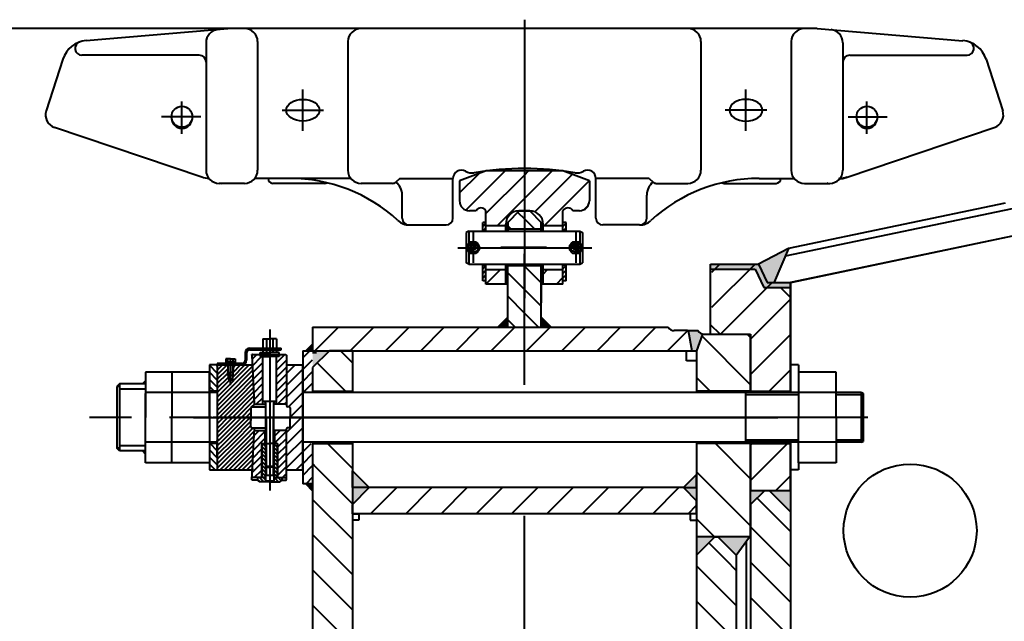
# Model space of a CAD drawing. Header units: millimetres. Extents: x 0 to 42000, y 0 to 29700.
# Drawn here: x 11625 to 13505, y 8863 to 10011 of the extents above; entities that cross this region are included whole.
import ezdxf

# ---------------------------------------------------------------- set-up
doc = ezdxf.new("R2010")
doc.units = ezdxf.units.MM
doc.header["$LTSCALE"] = 1000
for name, pattern in [('F', [0.75, 0.5, -0.25]), ('G', [2, 1.25, -0.25, 0.25, -0.25]), ('K', [2.5, 1.25, -0.25, 0.25, -0.25, 0.25, -0.25])]:
    doc.linetypes.add(name, pattern=pattern)
for name, color, linetype in [('01', 7, 'Continuous'), ('02', 1, 'Continuous'), ('04', 2, 'F'), ('05', 142, 'G'), ('07', 6, 'K'), ('08', 1, 'Continuous'), ('10', 1, 'Continuous')]:
    doc.layers.add(name, color=color, linetype=linetype)
doc.styles.get("Standard").update_dxf_attribs({"font": 'isocp', "width": 0.707, "bigfont": 'intecad.shx'})
doc.dimstyles.new('INTE', dxfattribs={"dimscale": 100, "dimtxt": 3.5, "dimasz": 3, "dimexe": 3, "dimexo": 0, "dimgap": 1, "dimtad": 1, "dimdec": 0, "dimdsep": 46, "dimtxsty": 'Standard', "dimcen": 0, "dimclrd": 1, "dimclre": 1, "dimclrt": 3, "dimaunit": 1, "dimadec": 0, "dimazin": 0, "dimtfac": 1, "dimtdec": 0, "dimtmove": 0, "dimatfit": 0, "dimfxl": 1, "dimarcsym": 0})

# ---------------------------------------------------------------- blocks, each defined once
blk = doc.blocks.new('*D667')
at = {"layer": '08', "color": 1, "lineweight": -2}
for p, q in [((14727.5, 19784.8), (4430.5, 19784.8)), ((4730.5, 19484.8), (4730.5, 7640.5)), ((14267, 7340.5), (4430.5, 7340.5))]:
    blk.add_line(p, q, dxfattribs=at)
at = {"layer": '08', "color": 1}
for points in [[(4680.5, 19484.8), (4780.5, 19484.8), (4730.5, 19784.8)], [(4680.5, 7640.5), (4780.5, 7640.5), (4730.5, 7340.5)]]:
    blk.add_solid(points, dxfattribs=at)
at = {"layer": 'DEFPOINTS', "color": 0}
for p in [(14727.5, 19784.8), (4730.5, 7340.5), (14267, 7340.5)]:
    blk.add_point(p, dxfattribs=at)
at = {"layer": '08', "color": 3, "insert": (4455.4, 13562.6), "char_height": 350, "attachment_point": 5, "rotation": 90}
blk.add_mtext('12444', dxfattribs=at)
blk = doc.blocks.new('*D669')
at = {"layer": '08', "color": 1, "lineweight": -2}
for p, q in [((12162.9, 9994.2), (10724.4, 9994.2)), ((11024.4, 9694.2), (11024.4, 7640.5)), ((11575.8, 7340.5), (10724.4, 7340.5))]:
    blk.add_line(p, q, dxfattribs=at)
at = {"layer": '08', "color": 1}
for points in [[(10974.4, 9694.2), (11074.4, 9694.2), (11024.4, 9994.2)], [(10974.4, 7640.5), (11074.4, 7640.5), (11024.4, 7340.5)]]:
    blk.add_solid(points, dxfattribs=at)
at = {"layer": 'DEFPOINTS', "color": 0}
for p in [(12162.9, 9994.2), (11024.4, 7340.5), (11575.8, 7340.5)]:
    blk.add_point(p, dxfattribs=at)
at = {"layer": '08', "color": 3, "insert": (10749.4, 8667.3), "char_height": 350, "attachment_point": 5, "rotation": 90}
blk.add_mtext('2654', dxfattribs=at)

msp = doc.modelspace()

# ---------------------------------------------------------------- hatches: boundary and pattern name
at = {"layer": '01', "linetype": 'Continuous'}
for points in [[(13052.3, 9509.7), (13036, 9544.7), (13092.8, 9574.2), (13065.3, 9510.2), (13096.9, 9509.7)], [(13036, 9544.7), (12944.3, 9544.7), (12944.3, 9534.7), (13029.6, 9534.7), (13045.9, 9499.7), (13096.8, 9499.7), (13096.8, 9509.7), (13052.3, 9509.7)]]:
    msp.add_hatch(color=7, dxfattribs=at).paths.add_polyline_path(points)
at = {"layer": '02'}
for points in [[(12556.8, 9443), (12556.8, 9424), (12537.8, 9424)], [(12620.8, 9443), (12620.8, 9424), (12639.8, 9424)], [(12184.3, 9392), (12171.3, 9379), (12184.3, 9379)], [(12184.3, 9112), (12171.3, 9125), (12184.3, 9125)]]:
    msp.add_hatch(color=256, dxfattribs=at).paths.add_polyline_path(points)
at = {"layer": '02', "linetype": 'Continuous'}
h = msp.add_hatch(color=1, dxfattribs=at)
edge = h.paths.add_edge_path()
edge.add_ellipse((12931.6, 9423.8), major_axis=(-9.19, -9.19), ratio=1, start_angle=-16.5154, end_angle=33.1688, ccw=False)
edge.add_line((12920.2, 9417.6), (12901.5, 9417.6))
edge.add_line((12901.5, 9417.6), (12908.3, 9379))
edge.add_line((12908.3, 9379), (12917.3, 9379))
edge.add_line((12917.3, 9379), (12928.9, 9411.1))
at = {"layer": '02'}
h = msp.add_hatch(color=256, dxfattribs=at)
h.paths.add_polyline_path([(12216.3, 9379), (12184.3, 9379), (12184.3, 9376), (12191.8, 9376), (12191.8, 9354.5)])
h.paths.add_polyline_path([(12191.8, 9376), (12184.3, 9376), (12184.3, 9347), (12191.8, 9354.5)])
at = {"layer": '02', "linetype": 'Continuous'}
for points in [[(11815.3, 9316), (11815.3, 9311), (11810.3, 9311)], [(11859.3, 9316), (11865.3, 9322), (11865.3, 9316)], [(11810.3, 9193), (11815.3, 9193), (11815.3, 9188)], [(11859.3, 9188), (11865.3, 9182), (11865.3, 9188)], [(12952.3, 9024), (12917.3, 9024), (12917.3, 8989)], [(12958.3, 9024), (12993.3, 8989), (13018.3, 9024)]]:
    msp.add_hatch(color=1, dxfattribs=at).paths.add_polyline_path(points)
at = {"layer": '02'}
h = msp.add_hatch(color=256, dxfattribs=at)
h.paths.add_polyline_path([(12260.3, 9150), (12260.3, 9118), (12292.3, 9118)])
h.paths.add_polyline_path([(12292.3, 9118), (12260.3, 9118), (12260.3, 9086)])
h = msp.add_hatch(color=256, dxfattribs=at)
h.paths.add_polyline_path([(12917.3, 9143), (12892.3, 9118), (12917.3, 9118)])
h.paths.add_polyline_path([(12917.3, 9118), (12892.3, 9118), (12917.3, 9093)])
at = {"layer": '07', "linetype": 'K'}
for points in [[(13036, 9544.7), (13092.8, 9574.2), (13065.3, 9510.2), (13096.8, 9509.7), (13096.8, 9509.7), (13052.3, 9509.7)], [(13029.6, 9534.7), (12944.3, 9534.7), (12944.3, 9544.7), (13036, 9544.7), (13052.3, 9509.7), (13096.8, 9509.7), (13096.8, 9499.7), (13045.9, 9499.7)]]:
    msp.add_hatch(color=6, dxfattribs=at).paths.add_polyline_path(points)
h = msp.add_hatch(color=6, dxfattribs=at)
h.paths.add_polyline_path([(13047.8, 9112.7), (13020.6, 9112.7), (13020.6, 9085.5)])
h.paths.add_polyline_path([(13055.8, 9112.7), (13096.8, 9071.7), (13096.8, 9112.7)])
at = {"layer": '10'}
h = msp.add_hatch(color=256, dxfattribs=at)
h.paths.add_polyline_path([(13055.8, 9112.7), (13096.8, 9112.7), (13096.8, 9071.7)])
h.paths.add_polyline_path([(13020.6, 9112.7), (13047.8, 9112.7), (13020.6, 9085.5)])

# ---------------------------------------------------------------- linework, layer by layer
for p, q in [((12515.8, 9722.4), (12464.8, 9703.4)), ((12661.8, 9722.4), (12515.8, 9722.4)), ((12712.8, 9703.4), (12661.8, 9722.4)), ((12464.8, 9703.4), (12464.8, 9665.4)), ((12712.8, 9703.4), (12712.8, 9665.4)), ((12496.3, 9646.4), (12483.8, 9646.4)), ((12515.3, 9607.7), (12515.3, 9646.4)), ((12599.3, 9646), (12578.3, 9646)), ((12598.8, 9646), (12578.8, 9646)), ((12662.3, 9607.7), (12662.3, 9646.4)), ((12693.8, 9646.4), (12681.3, 9646.4)), ((12482.8, 9607.7), (12694.8, 9607.7)), ((12515.3, 9623.9), (12509.3, 9623.9)), ((12509.3, 9607.7), (12509.3, 9623.9)), ((12515.3, 9607.7), (12515.3, 9623.9)), ((12553.3, 9617.4), (12515.3, 9617.4)), ((12553.3, 9607.7), (12553.3, 9621)), ((12624.3, 9607.7), (12624.3, 9621)), ((12662.3, 9617.4), (12624.3, 9617.4)), ((12662.3, 9607.7), (12662.3, 9623.9)), ((12668.3, 9623.9), (12662.3, 9623.9)), ((12668.3, 9607.7), (12668.3, 9623.9)), ((12482.8, 9544.2), (12694.8, 9544.2)), ((12509.3, 9512.4), (12509.3, 9544.2)), ((12515.3, 9506.4), (12515.3, 9544.2)), ((12515.3, 9512.4), (12515.3, 9544.2)), ((12515.3, 9534.4), (12553.3, 9534.4)), ((12553.3, 9506.4), (12553.3, 9544.2)), ((12624.3, 9506.4), (12624.3, 9544.2)), ((12624.3, 9534.4), (12662.3, 9534.4)), ((12662.3, 9506.4), (12662.3, 9544.2)), ((12662.3, 9512.4), (12662.3, 9544.2)), ((12668.3, 9512.4), (12668.3, 9544.2)), ((12515.3, 9512.4), (12509.3, 9512.4)), ((12556.8, 9506.4), (12515.3, 9506.4)), ((12662.3, 9506.4), (12620.8, 9506.4)), ((12668.3, 9512.4), (12662.3, 9512.4)), ((12184.3, 9424), (12863.4, 9424)), ((12184.3, 9424), (12184.3, 9379)), ((12901.5, 9417.6), (12908.3, 9379)), ((12928.9, 9411.1), (12917.3, 9379)), ((12184.3, 9379), (12908.3, 9379)), ((12216.3, 9379), (12184.3, 9347)), ((12260.3, 9379), (12216.3, 9379)), ((12917.3, 9379), (12917.3, 9299.5)), ((11865.3, 9206.2), (11865.3, 9297.8)), ((11865.3, 9206.2), (11865.3, 9297.8)), ((12002.3, 9302), (11987.3, 9302)), ((13011.3, 9204.5), (13011.3, 9299.5)), ((13232.3, 9204.5), (13232.3, 9299.5)), ((13232.3, 9299.5), (13235.3, 9297.8)), ((12110.3, 9252), (12094.3, 9252)), ((12002.3, 9202), (11987.3, 9202)), ((12917.3, 9204.5), (12917.3, 9024)), ((13232.3, 9204.5), (13235.3, 9206.2)), ((12260.3, 9086), (12292.3, 9118)), ((12892.3, 9118), (12292.3, 9118)), ((12892.3, 9118), (12917.3, 9093)), ((12260.3, 9068), (12260.3, 9086)), ((12917.3, 9068), (12917.3, 9093)), ((12917.3, 9068), (12260.3, 9068)), ((13020.6, 9026.3), (13018.3, 9024)), ((13018.3, 9024), (12917.3, 9024)), ((12952.3, 9024), (12958.3, 9024))]:
    msp.add_line(p, q)
for centre in [(12490.8, 9575.9), (12686.8, 9575.9)]:
    msp.add_circle(centre, 12)
for centre, radius, start, end in [((12483.8, 9665.4), 19, 180, 270), ((12693.8, 9665.4), 19, 270, 0), ((12505.8, 9641), 10.9, 29.2776, 150.7224), ((12578.3, 9621), 25, 90, 180), ((12599.3, 9621), 25, 0, 90), ((12671.8, 9641), 10.9, 29.2776, 150.7224)]:
    msp.add_arc(centre, radius, start, end)
at = {"layer": '01'}
for p, q in [((12029.8, 9994.2), (11751.7, 9971)), ((13147.8, 9994.2), (12029.8, 9994.2)), ((13147.8, 9994.2), (13425.9, 9971)), ((12251.8, 9969.2), (12251.8, 9723.7)), ((12925.8, 9969.2), (12925.8, 9723.7)), ((11707.4, 9935.8), (11675.5, 9837.1)), ((11967.8, 9943.2), (11743.7, 9943.2)), ((13209.8, 9943.2), (13433.9, 9943.2)), ((13470.2, 9935.8), (13502.1, 9837.1)), ((11914.8, 9823.7), (11914.8, 9825.7)), ((11954.8, 9823.7), (11954.8, 9825.7)), ((13222.8, 9823.7), (13222.8, 9825.7)), ((11972.9, 9710.8), (11691.7, 9805.1)), ((13204.7, 9710.8), (13485.9, 9805.1)), ((12257.2, 9708.2), (12073.9, 9708.2)), ((12099.3, 9707.7), (12099.3, 9708.2)), ((12350.7, 9708.2), (12343.2, 9701.1)), ((12452.3, 9632.2), (12452.3, 9707.9)), ((12725.3, 9632.2), (12725.3, 9707.9)), ((12826.9, 9708.2), (12834.4, 9701.1)), ((13036.8, 9708.2), (13103.7, 9708.2)), ((13078.3, 9707.7), (13078.3, 9708.2)), ((12054.3, 9698.7), (12005.8, 9698.7)), ((12207.3, 9698.7), (12108.3, 9698.7)), ((12337.1, 9698.7), (12276.8, 9698.7)), ((12840.5, 9698.7), (12900.8, 9698.7)), ((12970.3, 9698.7), (13069.3, 9698.7)), ((13123.3, 9698.7), (13171.8, 9698.7)), ((12355.3, 9632.2), (12355.3, 9676.2)), ((12822.3, 9632.2), (12822.3, 9676.2)), ((12556.8, 9624), (12578.8, 9646)), ((12578.8, 9646), (12598.8, 9646)), ((12598.8, 9646), (12620.8, 9624)), ((12369, 9619.2), (12439.3, 9619.2)), ((12482.8, 9607.7), (12477.8, 9604.8)), ((12482.8, 9607.7), (12482.8, 9584.9)), ((12694.8, 9607.7), (12699.8, 9604.8)), ((12694.8, 9607.7), (12694.8, 9584.9)), ((12808.6, 9619.2), (12738.3, 9619.2)), ((12477.8, 9604.8), (12477.8, 9547.1)), ((12699.8, 9604.8), (12699.8, 9547.1)), ((12481.8, 9580.8), (12490.8, 9586)), ((12481.8, 9575.9), (12481.8, 9580.8)), ((12481.8, 9575.9), (12481.8, 9571.1)), ((12481.8, 9571.1), (12490.8, 9565.9)), ((12490.8, 9586), (12499.8, 9580.8)), ((12490.8, 9565.9), (12499.8, 9571.1)), ((12499.8, 9580.8), (12499.8, 9575.9)), ((12499.8, 9571.1), (12499.8, 9575.9)), ((12686.8, 9586), (12677.8, 9580.8)), ((12677.8, 9580.8), (12677.8, 9575.9)), ((12677.8, 9571.1), (12677.8, 9575.9)), ((12686.8, 9565.9), (12677.8, 9571.1)), ((12695.8, 9580.8), (12686.8, 9586)), ((12695.8, 9571.1), (12686.8, 9565.9)), ((12695.8, 9575.9), (12695.8, 9580.8)), ((12695.8, 9575.9), (12695.8, 9571.1)), ((12482.8, 9567), (12482.8, 9544.2)), ((12694.8, 9567), (12694.8, 9544.2)), ((12482.8, 9544.2), (12477.8, 9547.1)), ((12694.8, 9544.2), (12699.8, 9547.1)), ((12089.2, 9402), (12089.2, 9384)), ((12096.1, 9402), (12096.1, 9384)), ((12108.5, 9402), (12108.5, 9384)), ((12115.4, 9402), (12115.4, 9384)), ((12899.9, 9417.6), (12874.6, 9417.6)), ((12899.9, 9417.6), (12920.2, 9417.6)), ((12124.3, 9381), (12124.3, 9384)), ((12018.4, 9364), (12018.4, 9357.6)), ((12027.3, 9364), (12018.4, 9364)), ((12022.3, 9357.6), (12022.3, 9364)), ((12027.3, 9364), (12036.2, 9364)), ((12032.3, 9357.6), (12032.3, 9364)), ((12036.2, 9364), (12036.2, 9357.6)), ((12055.3, 9375), (12055.3, 9361)), ((12058.3, 9375), (12058.3, 9361)), ((12068.4, 9371), (12069.3, 9372)), ((12068.4, 9371), (12073, 9278)), ((12089.2, 9381), (12089.2, 9376)), ((12096.1, 9381), (12096.1, 9376)), ((12108.5, 9381), (12108.5, 9376)), ((12115.4, 9381), (12115.4, 9376)), ((12898.3, 9360), (12898.3, 9379)), ((12898.3, 9379), (12917.3, 9379)), ((12917.3, 9379), (12917.3, 9360)), ((11987.3, 9352), (11987.3, 9152)), ((12002.3, 9352), (11987.3, 9352)), ((12049.3, 9355), (12002.3, 9355)), ((12002.3, 9355), (12002.3, 9352)), ((12002.3, 9352), (12049.3, 9352)), ((12018.4, 9357.6), (12027.3, 9357.6)), ((12027.3, 9357.6), (12019.6, 9357.6)), ((12019.6, 9357.6), (12019.6, 9355)), ((12019.6, 9355), (12027.3, 9355)), ((12027.3, 9357.6), (12025.8, 9355)), ((12027.3, 9357.6), (12035, 9357.6)), ((12027.3, 9355), (12028.8, 9357.6)), ((12036.2, 9357.6), (12027.3, 9357.6)), ((12035, 9355), (12027.3, 9355)), ((12035, 9357.6), (12035, 9355)), ((12917.3, 9360), (12898.3, 9360)), ((13111.8, 9352), (13096.8, 9352)), ((13111.8, 9352), (13111.8, 9338.6)), ((11865.3, 9338.6), (11865.3, 9252)), ((11915.3, 9338.6), (11865.3, 9338.6)), ((11915.3, 9338.6), (11915.3, 9252)), ((11987.3, 9338.6), (11915.3, 9338.6)), ((11987.3, 9252), (11987.3, 9338.6)), ((12022.3, 9337.6), (12027.3, 9337.6)), ((12022.3, 9332), (12027.3, 9332)), ((12022.8, 9337.6), (12022.8, 9332)), ((12022.8, 9332), (12022.8, 9324.9)), ((12032.3, 9337.6), (12027.3, 9337.6)), ((12032.3, 9332), (12027.3, 9332)), ((12031.8, 9332), (12031.8, 9337.6)), ((12031.8, 9324.9), (12031.8, 9332)), ((13111.8, 9338.6), (13111.8, 9252)), ((13183.8, 9338.6), (13111.8, 9338.6)), ((13183.8, 9252), (13183.8, 9338.6)), ((11810.3, 9311), (11810.3, 9193)), ((11815.3, 9311), (11810.3, 9311)), ((11815.3, 9316), (11815.3, 9188)), ((11865.3, 9316), (11815.3, 9316)), ((12022.8, 9324.9), (12027.3, 9322)), ((12022.8, 9324.9), (12027.3, 9324.9)), ((12031.8, 9324.9), (12027.3, 9324.9)), ((12031.8, 9324.9), (12027.3, 9322)), ((12184.3, 9302), (12260.3, 9302)), ((13020.6, 9302), (13096.8, 9302)), ((13235.3, 9297.8), (13235.3, 9206.2)), ((12073, 9278), (12074.1, 9277)), ((12102.3, 9282), (12089.3, 9282)), ((12115.3, 9282), (12102.3, 9282)), ((11865.3, 9165.4), (11865.3, 9252)), ((11915.3, 9165.4), (11915.3, 9252)), ((11987.3, 9252), (11987.3, 9165.4)), ((12110.3, 9252), (12094.3, 9252)), ((13111.8, 9165.4), (13111.8, 9252)), ((13183.8, 9252), (13183.8, 9165.4)), ((12068.4, 9133), (12073.3, 9232)), ((12074.1, 9227), (12073, 9226)), ((12184.3, 9202), (12260.3, 9202)), ((13020.6, 9202), (13096.8, 9202)), ((11815.3, 9193), (11810.3, 9193)), ((11865.3, 9188), (11815.3, 9188)), ((11915.3, 9165.4), (11865.3, 9165.4)), ((11987.3, 9165.4), (11915.3, 9165.4)), ((12094.3, 9159), (12110.3, 9159)), ((12096.3, 9157), (12094.3, 9159)), ((12096.3, 9157), (12102.3, 9157)), ((12108.3, 9157), (12102.3, 9157)), ((12108.3, 9157), (12110.3, 9159)), ((13111.8, 9165.4), (13111.8, 9152)), ((13183.8, 9165.4), (13111.8, 9165.4)), ((11987.3, 9152), (12002.3, 9152)), ((12110.3, 9141), (12094.3, 9141)), ((13111.8, 9152), (13096.8, 9152)), ((12069.3, 9132), (12068.4, 9133)), ((12094.3, 9137), (12068.6, 9137)), ((12079.3, 9132), (12069.3, 9132)), ((12082.3, 9129), (12079.3, 9132)), ((12102.3, 9129), (12082.3, 9129)), ((12094.3, 9131), (12092.3, 9129)), ((12094.3, 9131), (12110.3, 9131)), ((12102.3, 9129), (12122.3, 9129)), ((12110.3, 9137), (12134.3, 9137)), ((12112.3, 9129), (12110.3, 9131)), ((12125.3, 9132), (12122.3, 9129)), ((12125.3, 9132), (12133.3, 9132)), ((12133.3, 9132), (12134.3, 9133)), ((13047.8, 9112.7), (13020.6, 9085.5)), ((13020.6, 9085.5), (13020.6, 9112.7)), ((13047.8, 9112.7), (13055.8, 9112.7)), ((13055.8, 9112.7), (13096.8, 9071.7)), ((13096.8, 9112.7), (13096.8, 9071.7)), ((13020.6, 9085.5), (13020.6, 8613.7)), ((12260.3, 9068), (12272.3, 9068)), ((12272.3, 9068), (12272.3, 9056)), ((12905.3, 9068), (12905.3, 9056)), ((13096.8, 9071.7), (13096.8, 8613.7)), ((12272.3, 9056), (12260.3, 9056)), ((12905.3, 9056), (12917.3, 9056)), ((12917.3, 8989), (12952.3, 9024)), ((12958.3, 9024), (12993.3, 8989)), ((13012.3, 9015.6), (13012.3, 8725.5))]:
    msp.add_line(p, q, dxfattribs=at)
at = {"layer": '01', "color": 7, "linetype": 'Continuous'}
for p, q in [((11980.8, 9967.1), (11980.8, 9723.7)), ((12079.3, 9969.2), (12079.3, 9723.7)), ((13098.3, 9969.2), (13098.3, 9723.7)), ((13196.8, 9967.1), (13196.8, 9723.7)), ((12350.7, 9708.2), (12452.3, 9708.2)), ((12826.9, 9708.2), (12725.3, 9708.2)), ((12578.8, 9646), (12556.8, 9624)), ((12598.8, 9646), (12620.8, 9624)), ((13550.9, 9656.7), (13086.5, 9559.6)), ((13506.8, 9660.8), (13092.8, 9574.2)), ((12515.3, 9609.4), (12509.3, 9609.4)), ((12556.8, 9607.7), (12556.8, 9624)), ((12620.8, 9611), (12556.8, 9611)), ((12620.8, 9607.7), (12620.8, 9624)), ((12668.3, 9609.4), (12662.3, 9609.4)), ((13577.7, 9610.2), (13097.1, 9509.7)), ((13553.8, 9604.9), (13096.8, 9508.9)), ((13092.8, 9574.2), (13036, 9544.7)), ((13092.8, 9574.2), (13065.3, 9510.2)), ((12515.3, 9542.4), (12509.3, 9542.4)), ((12556.8, 9424), (12556.8, 9544.2)), ((12620.8, 9541), (12556.8, 9541)), ((12620.8, 9424), (12620.8, 9544.2)), ((12668.3, 9542.4), (12662.3, 9542.4)), ((12944.3, 9410.8), (12944.3, 9544.7)), ((12944.3, 9410.8), (12944.3, 9544.7)), ((12944.3, 9410.8), (12944.3, 9544.7)), ((12944.3, 9544.7), (13036, 9544.7)), ((12944.3, 9544.7), (13033.5, 9544.7)), ((12944.3, 9534.7), (13029.6, 9534.7)), ((12946.8, 9529.4), (12962.1, 9544.7)), ((13029.6, 9534.7), (13045.9, 9499.7)), ((13036, 9544.7), (13052.3, 9509.7)), ((13045.9, 9499.7), (13096.8, 9499.7)), ((13052.3, 9509.7), (13096.8, 9509.7)), ((13052.3, 9509.7), (13096.8, 9509.7)), ((13065.3, 9510.2), (13097.1, 9509.7)), ((13096.8, 9299.5), (13096.8, 9509.7)), ((13096.8, 9299.5), (13096.8, 9509.7)), ((13096.8, 9508.9), (13096.8, 9299.5)), ((12089.2, 9402), (12102.3, 9402)), ((12115.4, 9402), (12102.3, 9402)), ((12931.6, 9410.8), (13014.6, 9410.8)), ((12944.3, 9410.8), (13020.6, 9410.8)), ((13014.6, 9410.8), (13020.6, 9404.8)), ((13020.6, 9410.8), (13020.6, 9299.5)), ((13020.6, 9410.8), (13020.6, 9299.5)), ((13020.6, 9410.8), (13020.6, 9299.5)), ((13020.6, 9299.5), (13020.6, 9404.8)), ((12064.3, 9384), (12124.3, 9384)), ((12064.3, 9381), (12124.3, 9381)), ((12069.3, 9372), (12102.3, 9372)), ((12084.3, 9376), (12102.3, 9376)), ((12084.3, 9372), (12084.3, 9376)), ((12084.3, 9372), (12084.3, 9368)), ((12084.3, 9372), (12084.3, 9368)), ((12084.3, 9368), (12102.3, 9368)), ((12084.3, 9368), (12102.3, 9368)), ((12089.3, 9277), (12089.3, 9368)), ((12089.3, 9282), (12089.3, 9367)), ((12120.3, 9376), (12102.3, 9376)), ((12102.3, 9372), (12133.3, 9372)), ((12120.3, 9368), (12102.3, 9368)), ((12120.3, 9368), (12102.3, 9368)), ((12115.3, 9277), (12115.3, 9368)), ((12115.3, 9282), (12115.3, 9367)), ((12120.3, 9372), (12120.3, 9376)), ((12120.3, 9372), (12120.3, 9368)), ((12120.3, 9372), (12120.3, 9368)), ((12133.3, 9372), (12134.3, 9371)), ((12134.3, 9371), (12134.3, 9278)), ((12165.3, 9379), (12165.3, 9125)), ((12165.3, 9379), (12184.3, 9379)), ((12184.3, 9376), (12191.8, 9376)), ((12260.3, 9379), (12260.3, 9299.5)), ((12002.3, 9352), (12002.3, 9252)), ((12002.3, 9352), (12069.3, 9352)), ((12022.3, 9352), (12022.3, 9337.6)), ((12032.3, 9352), (12032.3, 9337.6)), ((12134.3, 9352), (12165.3, 9352)), ((12134.3, 9352), (12134.3, 9274)), ((12165.3, 9152), (12165.3, 9352)), ((12184.3, 9347), (12184.3, 9299.5)), ((12002.3, 9299.5), (11865.3, 9299.5)), ((11987.3, 9299.5), (11915.3, 9299.5)), ((13232.3, 9299.5), (12165.3, 9299.5)), ((13020.6, 9302), (12917.3, 9302)), ((12066.3, 9270), (12066.3, 9252)), ((12068.3, 9272), (12094.3, 9272)), ((12074.1, 9277), (12094.3, 9277)), ((12094.3, 9280), (12094.3, 9159)), ((12110.3, 9159), (12110.3, 9280)), ((12133.3, 9277), (12110.3, 9277)), ((12133.3, 9277), (12134.3, 9278)), ((12139.3, 9272), (12136.3, 9272)), ((12141.3, 9270), (12141.3, 9252)), ((12002.3, 9252), (12002.3, 9152)), ((12066.3, 9234), (12066.3, 9252)), ((12141.3, 9234), (12141.3, 9252)), ((12068.3, 9232), (12094.3, 9232)), ((12139.3, 9232), (12136.3, 9232)), ((12074.1, 9227), (12094.3, 9227)), ((12093.3, 9227), (12093.3, 9202)), ((12133.3, 9227), (12110.3, 9227)), ((12111.3, 9227), (12111.3, 9202)), ((12133.3, 9227), (12134.3, 9226)), ((12134.3, 9152), (12134.3, 9230)), ((12134.3, 9133), (12134.3, 9226)), ((12002.3, 9204.5), (11865.3, 9204.5)), ((11987.3, 9204.5), (11915.3, 9204.5)), ((12002.3, 9178.4), (12002.3, 9208)), ((12088.3, 9202), (12087.3, 9201)), ((12087.3, 9138), (12087.3, 9201)), ((12087.3, 9201), (12087.3, 9138)), ((12088.3, 9202), (12102.3, 9202)), ((12088.3, 9202), (12102.3, 9202)), ((12095.7, 9200), (12095.7, 9141)), ((12116.3, 9202), (12102.3, 9202)), ((12116.3, 9202), (12102.3, 9202)), ((12108.9, 9200), (12108.9, 9141)), ((12116.3, 9202), (12117.3, 9201)), ((12117.3, 9138), (12117.3, 9201)), ((12117.3, 9201), (12117.3, 9138)), ((13232.3, 9204.5), (12165.3, 9204.5)), ((12184.3, 9204.5), (12184.3, 8613.7)), ((12260.3, 9204.5), (12260.3, 8613.7)), ((13020.6, 9202), (12917.3, 9202)), ((13020.6, 9204.5), (13020.6, 9112.7)), ((13020.6, 9204.5), (13020.6, 9112.7)), ((13020.6, 9204.5), (13020.6, 9112.7)), ((13020.6, 9026.3), (13020.6, 9204.5)), ((13096.8, 9204.5), (13096.8, 8613.7)), ((13096.8, 9112.7), (13096.8, 9204.5)), ((13096.8, 9112.7), (13096.8, 9204.5)), ((13096.8, 9112.7), (13096.8, 9204.5)), ((12002.3, 9152), (12069.3, 9152)), ((12094.3, 9141), (12094.3, 9131)), ((12110.3, 9141), (12110.3, 9131)), ((12134.3, 9152), (12165.3, 9152)), ((12079.3, 9137), (12079.3, 9132)), ((12086.3, 9137), (12079.3, 9137)), ((12118.3, 9137), (12125.3, 9137)), ((12125.3, 9137), (12125.3, 9132)), ((12184.3, 9125), (12165.3, 9125)), ((13020.6, 9112.7), (13096.8, 9112.7)), ((13020.6, 9112.7), (13096.8, 9112.7)), ((13020.6, 9085.5), (13020.6, 8613.7)), ((12917.3, 8989), (12917.3, 8613.7)), ((12993.3, 8989), (12993.3, 8613.7))]:
    msp.add_line(p, q, dxfattribs=at)
at = {"layer": '01'}
for centre, radius in [((11934.8, 9825.7), 20), ((13242.8, 9825.7), 20), ((12490.8, 9575.9), 4.8), ((12686.8, 9575.9), 4.8)]:
    msp.add_circle(centre, radius, dxfattribs=at)
at = {"layer": '01', "color": 7, "linetype": 'Continuous'}
msp.add_circle((13325.3, 9035.9), 127, dxfattribs=at)
at = {"layer": '01'}
for centre, radius, start, end in [((12005.8, 9967.1), 25, 94.7636, 180), ((12054.3, 9969.2), 25, 0, 90), ((12276.8, 9969.2), 25, 90, 180), ((12900.8, 9969.2), 25, 0, 90), ((13123.3, 9969.2), 25, 90, 180), ((13171.8, 9967.1), 25, 0, 85.2364), ((11755.9, 9920.2), 51, 94.7636, 162.121), ((11743.7, 9956.2), 13, 108.6646, 270), ((13421.7, 9920.2), 51, 17.879, 85.2364), ((13433.9, 9956.2), 13, 270, 71.3354), ((11967.8, 9930.2), 13, 0, 90), ((13209.8, 9930.2), 13, 90, 180), ((11699.8, 9829.3), 25.5, 162.121, 251.459), ((13477.8, 9829.3), 25.5, 288.541, 17.879), ((11934.8, 9823.7), 20, 180, 0), ((13242.8, 9823.7), 20, 180, 0), ((12005.8, 9723.7), 25, 180, 270), ((12054.3, 9723.7), 25, 270, 0), ((12276.8, 9723.7), 25, 180, 270), ((12468.3, 9707.9), 16, 60.336, 180), ((12488.6, 9743.5), 25, 240.336, 279.8803), ((12588.8, 9168.2), 559, 80.1197, 99.8803), ((12689, 9743.5), 25, 260.1197, 299.664), ((12709.3, 9707.9), 16, 0, 119.664), ((12900.8, 9723.7), 25, 270, 0), ((13123.3, 9723.7), 25, 180, 270), ((13171.8, 9723.7), 25, 270, 0), ((11989.1, 9759.2), 51, 251.459, 266.6169), ((12108.3, 9707.7), 9, 180, 270), ((12140.8, 9403.2), 305, 47.3837, 90), ((13036.8, 9403.2), 305, 90, 132.6163), ((13069.3, 9707.7), 9, 270, 0), ((13188.5, 9759.2), 51, 273.3831, 288.541), ((12207.3, 9707.7), 9, 270, 299.166), ((12337.1, 9707.7), 9, 270, 313.432), ((12323.3, 9676.2), 32, 0, 51.3701), ((12854.3, 9676.2), 32, 128.6299, 180), ((12840.5, 9707.7), 9, 226.568, 270), ((12970.3, 9707.7), 9, 240.834, 270), ((12369, 9651.2), 32, 227.3837, 270), ((12368.3, 9632.2), 13, 180, 270), ((12439.3, 9632.2), 13, 270, 0), ((12738.3, 9632.2), 13, 180, 270), ((12808.6, 9651.2), 32, 270, 312.6163), ((12809.3, 9632.2), 13, 270, 0), ((12874.6, 9430.6), 13, 210.5102, 270.1886), ((12931.6, 9423.8), 13, 208.4846, 270), ((12064.3, 9375), 9, 90, 180), ((12064.3, 9375), 6, 90, 180), ((12049.3, 9361), 9, 270, 0), ((12049.3, 9361), 6, 270, 0), ((12092.3, 9280), 2, 0, 90), ((12112.3, 9280), 2, 90, 180)]:
    msp.add_arc(centre, radius, start, end, dxfattribs=at)
at = {"layer": '01', "color": 7, "linetype": 'Continuous'}
for centre, radius, start, end in [((12088.3, 9367), 1, 0, 90), ((12116.3, 9367), 1, 90, 180), ((12068.3, 9270), 2, 90, 180), ((12136.3, 9274), 2, 180, 270), ((12139.3, 9270), 2, 0, 90), ((12068.3, 9234), 2, 180, 270), ((12136.3, 9230), 2, 90, 180), ((12139.3, 9234), 2, 270, 0), ((12088.3, 9201), 1, 90, 180), ((12116.3, 9201), 1, 0, 90), ((12086.3, 9138), 1, 270, 0), ((12118.3, 9138), 1, 180, 270)]:
    msp.add_arc(centre, radius, start, end, dxfattribs=at)
at = {"layer": '01'}
msp.add_ellipse((12165.8, 9838.2), major_axis=(-31.7, 0), ratio=0.653543, dxfattribs=at)
at = {"layer": '01', "extrusion": (0, 0, -1)}
msp.add_ellipse((13011.8, 9838.2), major_axis=(31.7, 0), ratio=0.653543, dxfattribs=at)
at = {"layer": '02', "color": 1, "linetype": 'Continuous'}
for p, q in [((12476.9, 9647.7), (12551.7, 9722.4)), ((12588.8, 9669.7), (12641.5, 9722.4)), ((12588.8, 9714.6), (12596.6, 9722.4)), ((12464.8, 9680.4), (12501.4, 9717)), ((12515.3, 9641.1), (12588.8, 9714.6)), ((12608.3, 9644.3), (12679.7, 9715.7)), ((12626.3, 9617.4), (12712.4, 9703.5)), ((13188.5, 9708.2), (13196.8, 9708.2)), ((13196.8, 9708.2), (13204.7, 9710.8)), ((12008.6, 9698.8), (12010, 9698.4)), ((13169, 9698.8), (13167.6, 9698.4)), ((12536.5, 9617.4), (12588.8, 9669.7)), ((12702, 9648.3), (12710.9, 9657.1)), ((12576.1, 9643.3), (12588.8, 9630.7)), ((12588.8, 9630.7), (12608.5, 9611)), ((12509.3, 9616.6), (12515.3, 9622.6)), ((12511.1, 9609.4), (12515.3, 9613.6)), ((12556.8, 9617.8), (12563.6, 9611)), ((12662.3, 9616.6), (12668.3, 9622.6)), ((12664.1, 9609.4), (12668.3, 9613.6)), ((12509.3, 9535.8), (12515.3, 9541.8)), ((12509.3, 9526.8), (12515.3, 9532.8)), ((12515.3, 9506.4), (12543.3, 9534.4)), ((12588.7, 9541), (12588.8, 9540.9)), ((12588.8, 9540.9), (12620.8, 9508.9)), ((12624.3, 9525.6), (12633.1, 9534.4)), ((12662.3, 9535.8), (12668.3, 9541.8)), ((12662.3, 9526.8), (12668.3, 9532.8)), ((12946.8, 9462.1), (13029.5, 9544.7)), ((12509.3, 9517.8), (12515.3, 9523.8)), ((12512.9, 9512.4), (12515.3, 9514.8)), ((12556.8, 9528), (12588.8, 9496)), ((12650, 9506.4), (12662.3, 9518.7)), ((12662.3, 9517.8), (12668.3, 9523.8)), ((12665.9, 9512.4), (12668.3, 9514.8)), ((12588.8, 9496), (12620.8, 9464)), ((12962.9, 9410.8), (13061.8, 9509.7)), ((12556.8, 9483.1), (12588.8, 9451.1)), ((13020.6, 9401.2), (13096.8, 9477.4)), ((12556.8, 9438.2), (12571, 9424)), ((12588.8, 9451.1), (12615.9, 9424)), ((12188.7, 9379), (12233.7, 9424)), ((12256, 9379), (12301, 9424)), ((12323.4, 9379), (12368.4, 9424)), ((12390.7, 9379), (12435.7, 9424)), ((12458.1, 9379), (12503.1, 9424)), ((12525.4, 9379), (12570.4, 9424)), ((12592.8, 9379), (12637.8, 9424)), ((12660.1, 9379), (12705.1, 9424)), ((12727.5, 9379), (12772.5, 9424)), ((12794.8, 9379), (12839.8, 9424)), ((12862.2, 9379), (12901.4, 9418.2)), ((13020.6, 9314.4), (12927.6, 9407.4)), ((13020.6, 9404.2), (13014, 9410.8)), ((13020.6, 9333.8), (13096.8, 9410)), ((12068.7, 9363.2), (12077.5, 9372)), ((12069.4, 9350.4), (12087, 9368)), ((12115.3, 9355.9), (12131.4, 9372)), ((12260.3, 9356.3), (12237.6, 9379)), ((12002.3, 9336.4), (11987.3, 9351.4)), ((12002.3, 9349.9), (12000.2, 9352)), ((12022.8, 9337.6), (12022.8, 9352)), ((12031.8, 9337.6), (12031.8, 9352)), ((12070, 9337.6), (12089.3, 9356.8)), ((12115.3, 9342.4), (12134.3, 9361.4)), ((12115.3, 9329), (12134.3, 9348)), ((12134.3, 9335.5), (12150.8, 9352)), ((12247.2, 9302), (12193.3, 9356)), ((12002.3, 9322.9), (11987.3, 9338)), ((12022.3, 9332), (12022.3, 9337.6)), ((12032.3, 9332), (12032.3, 9337.6)), ((12070.7, 9324.7), (12089.3, 9343.4)), ((12071.3, 9311.9), (12089.3, 9329.9)), ((12115.3, 9315.5), (12134.3, 9334.5)), ((12134.3, 9313.1), (12165.3, 9344.1)), ((12943.2, 9302), (12917.3, 9327.9)), ((13056.2, 9302), (13096.8, 9342.6)), ((11815.3, 9316), (11810.3, 9311)), ((11865.3, 9322), (11859.3, 9316)), ((12002.3, 9309.4), (11987.3, 9324.5)), ((11996.3, 9302), (11987.3, 9311)), ((12071.9, 9299.1), (12089.3, 9316.4)), ((12115.8, 9302.5), (12134.3, 9321)), ((12116.5, 9289.7), (12134.3, 9307.5)), ((12134.3, 9290.6), (12165.3, 9321.6)), ((12072.6, 9286.2), (12089.3, 9303)), ((12076.8, 9277), (12089.3, 9289.5)), ((12115.3, 9302), (12115.8, 9302.5)), ((12115.3, 9288.5), (12116.5, 9289.7)), ((12117.2, 9277), (12134.3, 9294.1)), ((12138.1, 9272), (12165.3, 9299.2)), ((13111.8, 9295.1), (13011.3, 9295.1)), ((13232.3, 9295.1), (13183.8, 9295.1)), ((12130.7, 9277), (12134.3, 9280.6)), ((12141.3, 9252.7), (12165.3, 9276.7)), ((12134.3, 9223.3), (12163, 9252)), ((12163, 9252), (12165.3, 9254.3)), ((12134.3, 9200.8), (12165.3, 9231.8)), ((12071.9, 9203.4), (12093.3, 9224.9)), ((12072.6, 9217.6), (12082, 9227)), ((12111.3, 9215.9), (12122.4, 9227)), ((12111.3, 9202.5), (12134.3, 9225.5)), ((12002.3, 9188.2), (11988.5, 9202)), ((12002.3, 9201.7), (12002, 9202)), ((12071.2, 9189.3), (12093.3, 9211.4)), ((12094.3, 9201.4), (12094.3, 9141)), ((12110.3, 9201.4), (12110.3, 9141)), ((12117.3, 9195), (12134.3, 9212)), ((12117.3, 9181.5), (12134.3, 9198.5)), ((12134.3, 9178.4), (12165.3, 9209.4)), ((12260.3, 9154.2), (12212.5, 9202)), ((13020.6, 9134.8), (12953.4, 9202)), ((13111.8, 9208.7), (13011.3, 9208.7)), ((13020.6, 9131.7), (13090.9, 9202)), ((13232.3, 9208.7), (13183.8, 9208.7)), ((11815.3, 9188), (11810.3, 9193)), ((11865.3, 9182), (11859.3, 9188)), ((12002.3, 9174.7), (11987.3, 9189.8)), ((12002.3, 9161.3), (11987.3, 9176.3)), ((12069.7, 9160.9), (12087.3, 9178.5)), ((12070.5, 9175.1), (12087.3, 9191.9)), ((12117.3, 9168), (12134.3, 9185)), ((12134.3, 9155.9), (12165.3, 9186.9)), ((11998.1, 9152), (11987.3, 9162.8)), ((12069, 9146.7), (12087.3, 9165)), ((12117.3, 9154.6), (12134.3, 9171.6)), ((12117.3, 9141.1), (12134.3, 9158.1)), ((12152.8, 9152), (12165.3, 9164.5)), ((12072.8, 9137), (12087.3, 9151.5)), ((12086.3, 9137), (12087.3, 9138)), ((12126.7, 9137), (12134.3, 9144.6)), ((12260.3, 9086.9), (12191.8, 9155.4)), ((13020.6, 9045), (12917.3, 9148.3)), ((13068.9, 9112.7), (13096.8, 9140.6)), ((12294.9, 9068), (12344.9, 9118)), ((12362.2, 9068), (12412.2, 9118)), ((12429.6, 9068), (12479.6, 9118)), ((12496.9, 9068), (12546.9, 9118)), ((12564.3, 9068), (12614.3, 9118)), ((12631.7, 9068), (12681.7, 9118)), ((12699, 9068), (12749, 9118)), ((12766.4, 9068), (12816.4, 9118)), ((12833.7, 9068), (12883.7, 9118)), ((12260.3, 9019.5), (12184.3, 9095.5)), ((12901.1, 9068), (12917.3, 9084.2)), ((13096.8, 9034), (13032.9, 9097.8)), ((12951.8, 9024), (12917.3, 9058.5)), ((12233.5, 8979), (12184.3, 9028.2)), ((13096.8, 8966.6), (13020.6, 9042.8)), ((12917.3, 9024), (12917.3, 8989)), ((12974.3, 8979), (12940.8, 9012.5)), ((12993.3, 8989), (13018.3, 9024)), ((12260.3, 8952.2), (12233.5, 8979)), ((12993.3, 8892.7), (12917.3, 8968.7)), ((12993.3, 8960), (12974.3, 8979)), ((13096.8, 8899.3), (13020.6, 8975.5)), ((12260.3, 8884.8), (12184.3, 8960.8)), ((12260.3, 8817.5), (12184.3, 8893.5)), ((12993.3, 8825.3), (12917.3, 8901.3)), ((13096.8, 8831.9), (13020.6, 8908.1))]:
    msp.add_line(p, q, dxfattribs=at)
at = {"layer": '02'}
for p, q in [((12556.8, 9443), (12537.8, 9424)), ((12620.8, 9443), (12639.8, 9424)), ((12171.3, 9379), (12184.3, 9392)), ((12068.4, 9371), (12068.3, 9372)), ((12069.3, 9372), (12068.3, 9372)), ((12165.3, 9365.6), (12178.7, 9379)), ((12002.3, 9333.3), (12020.9, 9352)), ((12002.3, 9341.8), (12012.4, 9352)), ((12002.3, 9350.3), (12003.9, 9352)), ((12002.3, 9324.9), (12022.3, 9344.9)), ((12005.3, 9294), (12063.3, 9352)), ((12013.8, 9294), (12069.4, 9349.6)), ((12022.3, 9344.9), (12022.8, 9345.4)), ((12031.8, 9329), (12054.9, 9352)), ((12031.8, 9345.9), (12032.3, 9346.4)), ((12032.3, 9337.9), (12046.4, 9352)), ((12032.3, 9346.4), (12037.9, 9352)), ((12165.3, 9343.1), (12180.1, 9357.9)), ((12180.1, 9357.9), (12184.3, 9362.1)), ((12002.3, 9316.4), (12022.3, 9336.4)), ((12002.3, 9307.9), (12022.8, 9328.4)), ((12022.3, 9294), (12069.8, 9341.5)), ((12022.3, 9336.4), (12022.8, 9336.9)), ((12030.8, 9294), (12070.2, 9333.4)), ((12031.8, 9337.4), (12032.3, 9337.9)), ((12039.3, 9294), (12070.6, 9325.4)), ((12165.3, 9320.7), (12184.3, 9339.7)), ((12002.3, 9299.4), (12025.8, 9323)), ((12047.8, 9294), (12071, 9317.3)), ((12056.3, 9294), (12071.4, 9309.2)), ((12169.1, 9302), (12184.3, 9317.2)), ((12002.3, 9290.9), (12004.3, 9292.9)), ((12004.3, 9267.5), (12030.8, 9294)), ((12004.3, 9259), (12039.3, 9294)), ((12004.3, 9275.9), (12022.3, 9294)), ((12004.3, 9284.4), (12013.8, 9294)), ((12004.3, 9292.9), (12005.3, 9294)), ((12005.8, 9252), (12047.8, 9294)), ((12014.3, 9252), (12056.3, 9294)), ((12022.7, 9252), (12064.7, 9294)), ((12031.2, 9252), (12072.2, 9293)), ((12064.7, 9294), (12071.8, 9301.1)), ((12002.3, 9282.4), (12004.3, 9284.4)), ((12002.3, 9273.9), (12004.3, 9275.9)), ((12039.7, 9252), (12072.7, 9285)), ((12048.2, 9252), (12066.3, 9270.1)), ((12068.2, 9272), (12073.1, 9276.9)), ((12073, 9278), (12073.1, 9277)), ((12074.1, 9277), (12073.1, 9277)), ((12002.3, 9265.5), (12004.3, 9267.5)), ((12002.3, 9257), (12004.3, 9259)), ((12002.3, 9248.5), (12004.3, 9250.5)), ((12004.3, 9216.6), (12039.7, 9252)), ((12004.3, 9225), (12031.2, 9252)), ((12004.3, 9233.5), (12022.7, 9252)), ((12004.3, 9242), (12014.3, 9252)), ((12004.3, 9250.5), (12005.8, 9252)), ((12006.2, 9210), (12048.2, 9252)), ((12014.7, 9210), (12056.7, 9252)), ((12023.2, 9210), (12065.2, 9252)), ((12056.7, 9252), (12066.3, 9261.6)), ((12065.2, 9252), (12066.3, 9253.1)), ((12095.7, 9252), (12095.7, 9157.6)), ((12108.9, 9252), (12108.9, 9157.6)), ((12002.3, 9240), (12004.3, 9242)), ((12002.3, 9231.5), (12004.3, 9233.5)), ((12031.7, 9210), (12066.3, 9244.7)), ((12040.1, 9210), (12066.3, 9236.2)), ((12048.6, 9210), (12070.6, 9232)), ((12002.3, 9223), (12004.3, 9225)), ((12002.3, 9214.6), (12004.3, 9216.6)), ((12057.1, 9210), (12073, 9225.9)), ((12065.6, 9210), (12072.5, 9217)), ((12002.3, 9155.2), (12057.1, 9210)), ((12002.3, 9163.6), (12048.6, 9210)), ((12002.3, 9172.1), (12040.1, 9210)), ((12002.3, 9180.6), (12031.7, 9210)), ((12002.3, 9189.1), (12023.2, 9210)), ((12002.3, 9197.6), (12014.7, 9210)), ((12002.3, 9206.1), (12006.2, 9210)), ((12007.6, 9152), (12065.6, 9210)), ((12016.1, 9152), (12072.1, 9208)), ((12024.6, 9152), (12071.7, 9199.1)), ((12094.3, 9189.4), (12087.3, 9196.4)), ((12094.3, 9196.5), (12088.7, 9202)), ((12095.7, 9195.1), (12094.3, 9196.5)), ((12110.3, 9194.6), (12108.9, 9196)), ((12117.3, 9187.6), (12110.3, 9194.6)), ((12117.3, 9194.7), (12110.4, 9201.5)), ((12165.3, 9186), (12181.3, 9202)), ((12033, 9152), (12071.2, 9190.2)), ((12041.5, 9152), (12070.8, 9181.2)), ((12094.3, 9182.3), (12087.3, 9189.3)), ((12094.3, 9175.2), (12087.3, 9182.2)), ((12094.3, 9168.2), (12087.3, 9175.2)), ((12095.7, 9188), (12094.3, 9189.4)), ((12095.7, 9180.9), (12094.3, 9182.3)), ((12095.7, 9173.8), (12094.3, 9175.2)), ((12110.3, 9187.5), (12108.9, 9188.9)), ((12110.3, 9180.5), (12108.9, 9181.9)), ((12117.3, 9180.5), (12110.3, 9187.5)), ((12117.3, 9173.5), (12110.3, 9180.5)), ((12165.3, 9163.5), (12184.3, 9182.5)), ((12050, 9152), (12070.3, 9172.3)), ((12058.5, 9152), (12069.9, 9163.4)), ((12094.3, 9161.1), (12087.3, 9168.1)), ((12094.3, 9154), (12087.3, 9161)), ((12095.7, 9166.8), (12094.3, 9168.2)), ((12095.7, 9159.7), (12094.3, 9161.1)), ((12110.3, 9173.4), (12108.9, 9174.8)), ((12110.3, 9166.3), (12108.9, 9167.7)), ((12110.3, 9159.2), (12108.9, 9160.6)), ((12117.3, 9166.4), (12110.3, 9173.4)), ((12117.3, 9159.3), (12110.3, 9166.3)), ((12117.3, 9152.2), (12110.3, 9159.2)), ((12165.3, 9141.1), (12184.3, 9160.1)), ((12191.8, 9155.4), (12184.3, 9163.8)), ((12067, 9152), (12069.4, 9154.4)), ((12069.4, 9154), (12069.3, 9152)), ((12094.3, 9147), (12087.3, 9154)), ((12094.3, 9139.9), (12087.3, 9146.9)), ((12094.3, 9132.8), (12087.3, 9139.8)), ((12095.7, 9152.6), (12094.3, 9154)), ((12095.7, 9145.6), (12094.3, 9147)), ((12110.3, 9152.2), (12108.9, 9153.6)), ((12110.3, 9145.1), (12108.9, 9146.5)), ((12117.3, 9145.2), (12110.3, 9152.2)), ((12117.3, 9138.1), (12110.3, 9145.1)), ((12119.3, 9129), (12110.3, 9138)), ((12171.7, 9125), (12184.3, 9137.6)), ((12260.3, 9150), (12292.3, 9118)), ((12260.3, 9118), (12260.3, 9150)), ((12917.3, 9143), (12892.3, 9118)), ((12917.3, 9118), (12917.3, 9143)), ((12084, 9129), (12079.3, 9133.7)), ((12091, 9129), (12083, 9137)), ((12112.3, 9129), (12110.3, 9131)), ((12124.3, 9131.1), (12118.4, 9137)), ((12171.3, 9125), (12184.3, 9112)), ((12292.3, 9118), (12260.3, 9118)), ((12892.3, 9118), (12917.3, 9118))]:
    msp.add_line(p, q, dxfattribs=at)
for centre, start, end in [((12490.8, 9575.9), 357.3887, 273.4423), ((12686.8, 9575.9), 266.5577, 182.6113)]:
    msp.add_arc(centre, 6, start, end, dxfattribs=at)
at = {"layer": '04', "color": 2, "linetype": 'F'}
for p, q in [((11865.3, 9306), (11815.3, 9306)), ((11865.3, 9198), (11815.3, 9198))]:
    msp.add_line(p, q, dxfattribs=at)
at = {"layer": '05', "color": 4, "linetype": 'G'}
for p, q in [((12588.8, 10010.5), (12588.8, 9686.6)), ((11934.8, 9793.4), (11934.8, 9854.8)), ((13242.8, 9793.4), (13242.8, 9854.8)), ((11970.7, 9825.7), (11895.9, 9825.7)), ((13206.9, 9825.7), (13281.7, 9825.7)), ((12588.8, 9750.3), (12588.8, 9479.7)), ((12588.8, 7814.3), (12588.8, 9709.7)), ((12490.8, 9604.8), (12490.8, 9547.1)), ((12686.8, 9604.8), (12686.8, 9547.1)), ((12461.5, 9575.9), (12717.4, 9575.9)), ((12500.7, 9575.9), (12523.3, 9575.9)), ((12503.5, 9575.9), (12674, 9575.9)), ((12630.8, 9576), (12543.6, 9576)), ((12653.7, 9575.9), (12676.3, 9575.9)), ((12694.4, 9575.9), (12678.4, 9575.9)), ((12102.3, 9419.6), (12102.3, 9112.6)), ((12102.3, 9398.6), (12102.3, 9372.5)), ((12027.3, 9313.2), (12027.3, 9362.7)), ((12027.3, 9338.7), (12027.3, 9361.7)), ((13244.7, 9252), (11852.1, 9252)), ((11956.7, 9252), (12175.3, 9252)), ((12151.5, 9252), (13072.7, 9252))]:
    msp.add_line(p, q, dxfattribs=at)
at = {"layer": '05'}
for p, q in [((12165.8, 9798.6), (12165.8, 9877.7)), ((13011.8, 9798.6), (13011.8, 9877.7)), ((12126.3, 9838.2), (12205.3, 9838.2)), ((13051.3, 9838.2), (12972.3, 9838.2)), ((12481.2, 9575.9), (12500.6, 9575.9)), ((12490.8, 9586.5), (12490.8, 9565.4)), ((12696.4, 9575.9), (12677, 9575.9)), ((12686.8, 9586.5), (12686.8, 9565.4)), ((12027.3, 9359.7), (12027.3, 9352.9)), ((11838.6, 9252), (11758.1, 9252)), ((11991.5, 9252), (11911.1, 9252)), ((12189.3, 9252), (12095.7, 9252))]:
    msp.add_line(p, q, dxfattribs=at)
at = {"layer": '07', "color": 6, "linetype": 'K'}
for p, q in [((12556.8, 9624), (12556.8, 9607.7)), ((12620.8, 9624), (12620.8, 9607.7)), ((13092.8, 9574.2), (13036, 9544.7)), ((13092.8, 9574.2), (13065.3, 9510.2)), ((12620.8, 9544.2), (12620.8, 9470.4)), ((12944.3, 9410.8), (12944.3, 9544.7)), ((12944.3, 9544.7), (13036, 9544.7)), ((12944.3, 9534.7), (13029.6, 9534.7)), ((13029.6, 9534.7), (13045.9, 9499.7)), ((13036, 9544.7), (13052.3, 9509.7)), ((13045.9, 9499.7), (13096.8, 9499.7)), ((13052.3, 9509.7), (13096.8, 9509.7)), ((13065.3, 9510.2), (13097.1, 9509.7)), ((13096.8, 9480.9), (13078, 9499.7)), ((13096.8, 9299.5), (13096.8, 9509.7)), ((13020.6, 9302), (13096.8, 9302)), ((13020.6, 9202), (13096.8, 9202)), ((13020.6, 9199.1), (13023.5, 9202)), ((13047.8, 9112.7), (13020.6, 9085.5)), ((13020.6, 9085.5), (13020.6, 9112.7)), ((13020.6, 9112.7), (13096.8, 9112.7)), ((13020.6, 9112.7), (13096.8, 9112.7)), ((13047.8, 9112.7), (13055.8, 9112.7)), ((13055.8, 9112.7), (13096.8, 9071.7)), ((13096.8, 9112.7), (13096.8, 9071.7)), ((13096.8, 9071.7), (13096.8, 8613.7))]:
    msp.add_line(p, q, dxfattribs=at)
at = {"layer": '08', "color": 1}
msp.add_line((12066.3, 9264.9), (12066.3, 9246), dxfattribs=at)
at = {"layer": '10'}
msp.add_line((12962.3, 9410.8), (12944.3, 9428.8), dxfattribs=at)

# ---------------------------------------------------------------- dimensions: what is measured, and where the dimension line sits
at = {"layer": '08'}
for base, p1, p2, picture, middle in [((4730.5, 7340.5), (14727.5, 19784.8), (14267, 7340.5), '*D667', (4455.4, 13562.6)), ((11024.4, 7340.5), (12162.9, 9994.2), (11575.8, 7340.5), '*D669', (10749.4, 8667.3))]:
    dim = msp.add_linear_dim(base=base, p1=p1, p2=p2, angle=90, dimstyle='INTE', dxfattribs=at)
    dim.commit()
    dim.dimension.update_dxf_attribs({"geometry": picture, "text_midpoint": middle})

doc.saveas('drawing.dxf')
